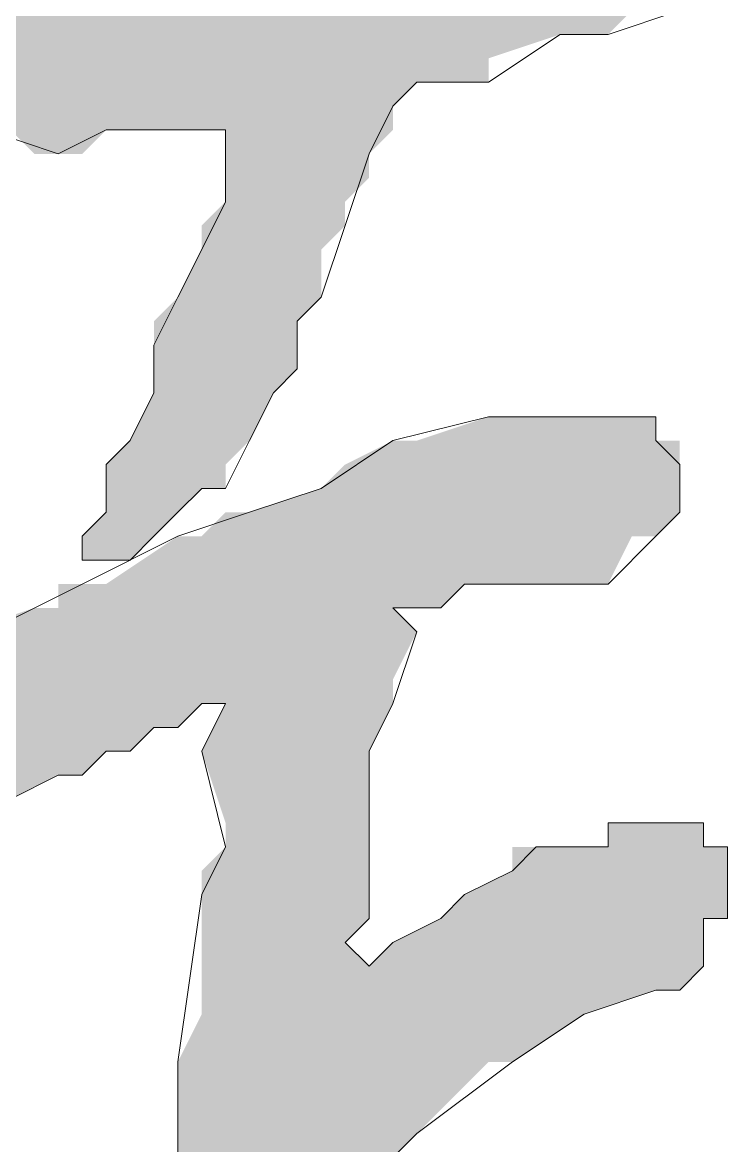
# Model space of a CAD drawing. Header units: millimetres. Extents: x 24 to 410, y 10 to 282.
# Drawn here: x 303.721 to 304.969, y 15.303 to 17.293 of the extents above; entities that cross this region are included whole.
import ezdxf

# ---------------------------------------------------------------- set-up
doc = ezdxf.new("R2010")
doc.units = ezdxf.units.MM
doc.layers.add('Watermark', color=7, linetype='Continuous')

msp = doc.modelspace()

# ---------------------------------------------------------------- hatches: boundary and pattern name
at = {"layer": 'Watermark'}
h = msp.add_hatch(color=7, dxfattribs=at)
h.dxf.hatch_style = 2
h.paths.add_polyline_path([(303.403, 17.314333), (303.318333, 17.272), (304.757667, 17.272)])
h = msp.add_hatch(color=7, dxfattribs=at)
h.dxf.hatch_style = 2
h.paths.add_polyline_path([(303.403, 17.314333), (304.8, 17.314333), (304.757667, 17.272)])
h = msp.add_hatch(color=7, dxfattribs=at)
h.dxf.hatch_style = 2
h.paths.add_polyline_path([(303.149, 17.272), (303.064333, 17.229667), (304.546, 17.229667)])
h = msp.add_hatch(color=7, dxfattribs=at)
h.dxf.hatch_style = 2
h.paths.add_polyline_path([(303.191333, 17.272), (303.149, 17.272), (304.673, 17.272)])
h = msp.add_hatch(color=7, dxfattribs=at)
h.dxf.hatch_style = 2
h.paths.add_polyline_path([(303.149, 17.272), (304.673, 17.272), (304.546, 17.229667)])
h = msp.add_hatch(color=7, dxfattribs=at)
h.dxf.hatch_style = 2
h.paths.add_polyline_path([(303.276, 17.272), (303.191333, 17.272), (304.715333, 17.272)])
h = msp.add_hatch(color=7, dxfattribs=at)
h.dxf.hatch_style = 2
h.paths.add_polyline_path([(303.191333, 17.272), (304.715333, 17.272), (304.673, 17.272)])
h = msp.add_hatch(color=7, dxfattribs=at)
h.dxf.hatch_style = 2
h.paths.add_polyline_path([(303.318333, 17.272), (303.276, 17.272), (304.757667, 17.272)])
h = msp.add_hatch(color=7, dxfattribs=at)
h.dxf.hatch_style = 2
h.paths.add_polyline_path([(303.276, 17.272), (304.757667, 17.272), (304.715333, 17.272)])
h = msp.add_hatch(color=7, dxfattribs=at)
h.dxf.hatch_style = 2
h.paths.add_polyline_path([(303.318333, 17.272), (304.757667, 17.272)])
h = msp.add_hatch(color=7, dxfattribs=at)
h.dxf.hatch_style = 2
h.paths.add_polyline_path([(303.064333, 17.229667), (303.064333, 17.187333), (304.546, 17.187333)])
h = msp.add_hatch(color=7, dxfattribs=at)
h.dxf.hatch_style = 2
h.paths.add_polyline_path([(303.064333, 17.229667), (304.546, 17.229667), (304.546, 17.187333)])
h = msp.add_hatch(color=7, dxfattribs=at)
h.dxf.hatch_style = 2
h.paths.add_polyline_path([(303.064333, 17.187333), (303.022, 17.145), (304.376667, 17.145)])
h = msp.add_hatch(color=7, dxfattribs=at)
h.dxf.hatch_style = 2
h.paths.add_polyline_path([(303.064333, 17.187333), (304.503667, 17.187333)])
h = msp.add_hatch(color=7, dxfattribs=at)
h.dxf.hatch_style = 2
h.paths.add_polyline_path([(303.064333, 17.187333), (304.546, 17.187333), (304.503667, 17.187333)])
h = msp.add_hatch(color=7, dxfattribs=at)
h.dxf.hatch_style = 2
h.paths.add_polyline_path([(303.064333, 17.187333), (304.419, 17.187333)])
h = msp.add_hatch(color=7, dxfattribs=at)
h.dxf.hatch_style = 2
h.paths.add_polyline_path([(303.064333, 17.187333), (304.419, 17.187333)])
h = msp.add_hatch(color=7, dxfattribs=at)
h.dxf.hatch_style = 2
h.paths.add_polyline_path([(303.064333, 17.187333), (304.419, 17.187333)])
h = msp.add_hatch(color=7, dxfattribs=at)
h.dxf.hatch_style = 2
h.paths.add_polyline_path([(303.064333, 17.187333), (304.419, 17.187333)])
h = msp.add_hatch(color=7, dxfattribs=at)
h.dxf.hatch_style = 2
h.paths.add_polyline_path([(303.064333, 17.187333), (304.419, 17.187333), (304.376667, 17.145)])
h = msp.add_hatch(color=7, dxfattribs=at)
h.dxf.hatch_style = 2
h.paths.add_polyline_path([(304.419, 17.187333), (304.503667, 17.187333)])
h = msp.add_hatch(color=7, dxfattribs=at)
h.dxf.hatch_style = 2
h.paths.add_polyline_path([(303.022, 17.145), (304.376667, 17.145)])
h = msp.add_hatch(color=7, dxfattribs=at)
h.dxf.hatch_style = 2
h.paths.add_polyline_path([(303.022, 17.145), (304.376667, 17.145)])
h = msp.add_hatch(color=7, dxfattribs=at)
h.dxf.hatch_style = 2
h.paths.add_polyline_path([(303.022, 17.145), (303.022, 17.102667), (304.376667, 17.102667)])
h = msp.add_hatch(color=7, dxfattribs=at)
h.dxf.hatch_style = 2
h.paths.add_polyline_path([(303.022, 17.145), (304.376667, 17.145), (304.376667, 17.102667)])
h = msp.add_hatch(color=7, dxfattribs=at)
h.dxf.hatch_style = 2
h.paths.add_polyline_path([(303.022, 17.102667), (304.038, 17.102667)])
h = msp.add_hatch(color=7, dxfattribs=at)
h.dxf.hatch_style = 2
h.paths.add_polyline_path([(303.022, 17.102667), (304.080333, 17.102667), (304.038, 17.102667)])
h = msp.add_hatch(color=7, dxfattribs=at)
h.dxf.hatch_style = 2
h.paths.add_polyline_path([(303.022, 17.102667), (304.038, 17.102667)])
h = msp.add_hatch(color=7, dxfattribs=at)
h.dxf.hatch_style = 2
h.paths.add_polyline_path([(303.022, 17.102667), (304.038, 17.102667)])
h = msp.add_hatch(color=7, dxfattribs=at)
h.dxf.hatch_style = 2
h.paths.add_polyline_path([(303.022, 17.102667), (303.953333, 17.102667)])
h = msp.add_hatch(color=7, dxfattribs=at)
h.dxf.hatch_style = 2
h.paths.add_polyline_path([(303.022, 17.102667), (304.038, 17.102667), (303.953333, 17.102667)])
h = msp.add_hatch(color=7, dxfattribs=at)
h.dxf.hatch_style = 2
h.paths.add_polyline_path([(303.022, 17.102667), (303.911, 17.102667)])
h = msp.add_hatch(color=7, dxfattribs=at)
h.dxf.hatch_style = 2
h.paths.add_polyline_path([(303.022, 17.102667), (303.953333, 17.102667), (303.911, 17.102667)])
h = msp.add_hatch(color=7, dxfattribs=at)
h.dxf.hatch_style = 2
h.paths.add_polyline_path([(303.022, 17.102667), (303.868667, 17.102667)])
h = msp.add_hatch(color=7, dxfattribs=at)
h.dxf.hatch_style = 2
h.paths.add_polyline_path([(303.022, 17.102667), (303.911, 17.102667), (303.868667, 17.102667)])
h = msp.add_hatch(color=7, dxfattribs=at)
h.dxf.hatch_style = 2
h.paths.add_polyline_path([(303.657, 17.102667), (303.868667, 17.102667)])
h = msp.add_hatch(color=7, dxfattribs=at)
h.dxf.hatch_style = 2
h.paths.add_polyline_path([(303.657, 17.102667), (303.868667, 17.102667)])
h = msp.add_hatch(color=7, dxfattribs=at)
h.dxf.hatch_style = 2
h.paths.add_polyline_path([(303.699333, 17.102667), (303.741667, 17.060333), (303.826333, 17.060333)])
h = msp.add_hatch(color=7, dxfattribs=at)
h.dxf.hatch_style = 2
h.paths.add_polyline_path([(303.699333, 17.102667), (303.868667, 17.102667), (303.826333, 17.060333)])
h = msp.add_hatch(color=7, dxfattribs=at)
h.dxf.hatch_style = 2
h.paths.add_polyline_path([(304.080333, 17.102667), (304.376667, 17.102667)])
h = msp.add_hatch(color=7, dxfattribs=at)
h.dxf.hatch_style = 2
h.paths.add_polyline_path([(304.080333, 17.102667), (304.376667, 17.102667)])
h = msp.add_hatch(color=7, dxfattribs=at)
h.dxf.hatch_style = 2
h.paths.add_polyline_path([(304.080333, 17.102667), (304.376667, 17.102667)])
h = msp.add_hatch(color=7, dxfattribs=at)
h.dxf.hatch_style = 2
h.paths.add_polyline_path([(304.080333, 17.102667), (304.376667, 17.102667)])
h = msp.add_hatch(color=7, dxfattribs=at)
h.dxf.hatch_style = 2
h.paths.add_polyline_path([(304.080333, 17.102667), (304.080333, 17.060333), (304.334333, 17.060333)])
h = msp.add_hatch(color=7, dxfattribs=at)
h.dxf.hatch_style = 2
h.paths.add_polyline_path([(304.080333, 17.102667), (304.376667, 17.102667), (304.334333, 17.060333)])
h = msp.add_hatch(color=7, dxfattribs=at)
h.dxf.hatch_style = 2
h.paths.add_polyline_path([(303.741667, 17.060333), (303.826333, 17.060333), (303.784, 17.060333)])
h = msp.add_hatch(color=7, dxfattribs=at)
h.dxf.hatch_style = 2
h.paths.add_polyline_path([(304.080333, 17.060333), (304.080333, 17.018), (304.334333, 17.018)])
h = msp.add_hatch(color=7, dxfattribs=at)
h.dxf.hatch_style = 2
h.paths.add_polyline_path([(304.080333, 17.060333), (304.334333, 17.060333), (304.334333, 17.018)])
h = msp.add_hatch(color=7, dxfattribs=at)
h.dxf.hatch_style = 2
h.paths.add_polyline_path([(304.080333, 17.018), (304.080333, 16.975667), (304.292, 16.975667)])
h = msp.add_hatch(color=7, dxfattribs=at)
h.dxf.hatch_style = 2
h.paths.add_polyline_path([(304.080333, 17.018), (304.334333, 17.018), (304.292, 16.975667)])
h = msp.add_hatch(color=7, dxfattribs=at)
h.dxf.hatch_style = 2
h.paths.add_polyline_path([(304.080333, 16.975667), (304.038, 16.933333), (304.292, 16.933333)])
h = msp.add_hatch(color=7, dxfattribs=at)
h.dxf.hatch_style = 2
h.paths.add_polyline_path([(304.080333, 16.975667), (304.292, 16.975667), (304.292, 16.933333)])
h = msp.add_hatch(color=7, dxfattribs=at)
h.dxf.hatch_style = 2
h.paths.add_polyline_path([(304.038, 16.933333), (304.038, 16.891), (304.249667, 16.891)])
h = msp.add_hatch(color=7, dxfattribs=at)
h.dxf.hatch_style = 2
h.paths.add_polyline_path([(304.038, 16.933333), (304.292, 16.933333), (304.249667, 16.891)])
h = msp.add_hatch(color=7, dxfattribs=at)
h.dxf.hatch_style = 2
h.paths.add_polyline_path([(304.038, 16.891), (303.995667, 16.806333), (304.249667, 16.806333)])
h = msp.add_hatch(color=7, dxfattribs=at)
h.dxf.hatch_style = 2
h.paths.add_polyline_path([(304.038, 16.891), (304.249667, 16.891), (304.249667, 16.806333)])
h = msp.add_hatch(color=7, dxfattribs=at)
h.dxf.hatch_style = 2
h.paths.add_polyline_path([(303.995667, 16.806333), (303.953333, 16.764), (304.207333, 16.764)])
h = msp.add_hatch(color=7, dxfattribs=at)
h.dxf.hatch_style = 2
h.paths.add_polyline_path([(303.995667, 16.806333), (304.249667, 16.806333)])
h = msp.add_hatch(color=7, dxfattribs=at)
h.dxf.hatch_style = 2
h.paths.add_polyline_path([(303.995667, 16.806333), (304.249667, 16.806333)])
h = msp.add_hatch(color=7, dxfattribs=at)
h.dxf.hatch_style = 2
h.paths.add_polyline_path([(303.995667, 16.806333), (304.249667, 16.806333), (304.207333, 16.764)])
h = msp.add_hatch(color=7, dxfattribs=at)
h.dxf.hatch_style = 2
h.paths.add_polyline_path([(303.953333, 16.764), (303.953333, 16.721667), (304.207333, 16.721667)])
h = msp.add_hatch(color=7, dxfattribs=at)
h.dxf.hatch_style = 2
h.paths.add_polyline_path([(303.953333, 16.764), (304.207333, 16.764), (304.207333, 16.721667)])
h = msp.add_hatch(color=7, dxfattribs=at)
h.dxf.hatch_style = 2
h.paths.add_polyline_path([(303.953333, 16.721667), (303.953333, 16.679333), (304.207333, 16.679333)])
h = msp.add_hatch(color=7, dxfattribs=at)
h.dxf.hatch_style = 2
h.paths.add_polyline_path([(303.953333, 16.721667), (304.207333, 16.721667), (304.207333, 16.679333)])
h = msp.add_hatch(color=7, dxfattribs=at)
h.dxf.hatch_style = 2
h.paths.add_polyline_path([(303.953333, 16.679333), (304.207333, 16.679333)])
h = msp.add_hatch(color=7, dxfattribs=at)
h.dxf.hatch_style = 2
h.paths.add_polyline_path([(303.953333, 16.679333), (304.207333, 16.679333)])
h = msp.add_hatch(color=7, dxfattribs=at)
h.dxf.hatch_style = 2
h.paths.add_polyline_path([(303.953333, 16.679333), (303.953333, 16.637), (304.165, 16.637)])
h = msp.add_hatch(color=7, dxfattribs=at)
h.dxf.hatch_style = 2
h.paths.add_polyline_path([(303.953333, 16.679333), (304.207333, 16.679333), (304.165, 16.637)])
h = msp.add_hatch(color=7, dxfattribs=at)
h.dxf.hatch_style = 2
h.paths.add_polyline_path([(303.953333, 16.637), (303.911, 16.552333), (304.122667, 16.552333)])
h = msp.add_hatch(color=7, dxfattribs=at)
h.dxf.hatch_style = 2
h.paths.add_polyline_path([(303.953333, 16.637), (304.165, 16.637)])
h = msp.add_hatch(color=7, dxfattribs=at)
h.dxf.hatch_style = 2
h.paths.add_polyline_path([(303.953333, 16.637), (304.165, 16.637)])
h = msp.add_hatch(color=7, dxfattribs=at)
h.dxf.hatch_style = 2
h.paths.add_polyline_path([(303.953333, 16.637), (304.165, 16.637), (304.122667, 16.552333)])
h = msp.add_hatch(color=7, dxfattribs=at)
h.dxf.hatch_style = 2
h.paths.add_polyline_path([(304.546, 16.594667), (304.419, 16.552333), (304.842333, 16.552333)])
h = msp.add_hatch(color=7, dxfattribs=at)
h.dxf.hatch_style = 2
h.paths.add_polyline_path([(304.673, 16.594667), (304.546, 16.594667), (304.8, 16.594667)])
h = msp.add_hatch(color=7, dxfattribs=at)
h.dxf.hatch_style = 2
h.paths.add_polyline_path([(304.546, 16.594667), (304.842333, 16.594667)])
h = msp.add_hatch(color=7, dxfattribs=at)
h.dxf.hatch_style = 2
h.paths.add_polyline_path([(304.546, 16.594667), (304.842333, 16.594667)])
h = msp.add_hatch(color=7, dxfattribs=at)
h.dxf.hatch_style = 2
h.paths.add_polyline_path([(304.546, 16.594667), (304.842333, 16.594667), (304.842333, 16.552333)])
h = msp.add_hatch(color=7, dxfattribs=at)
h.dxf.hatch_style = 2
h.paths.add_polyline_path([(304.673, 16.594667), (304.757667, 16.594667)])
h = msp.add_hatch(color=7, dxfattribs=at)
h.dxf.hatch_style = 2
h.paths.add_polyline_path([(304.673, 16.594667), (304.8, 16.594667)])
h = msp.add_hatch(color=7, dxfattribs=at)
h.dxf.hatch_style = 2
h.paths.add_polyline_path([(303.911, 16.552333), (303.868667, 16.51), (304.080333, 16.51)])
h = msp.add_hatch(color=7, dxfattribs=at)
h.dxf.hatch_style = 2
h.paths.add_polyline_path([(303.911, 16.552333), (304.122667, 16.552333)])
h = msp.add_hatch(color=7, dxfattribs=at)
h.dxf.hatch_style = 2
h.paths.add_polyline_path([(303.911, 16.552333), (304.122667, 16.552333)])
h = msp.add_hatch(color=7, dxfattribs=at)
h.dxf.hatch_style = 2
h.paths.add_polyline_path([(303.911, 16.552333), (304.122667, 16.552333), (304.080333, 16.51)])
h = msp.add_hatch(color=7, dxfattribs=at)
h.dxf.hatch_style = 2
h.paths.add_polyline_path([(304.376667, 16.552333), (304.292, 16.51), (304.884667, 16.51)])
h = msp.add_hatch(color=7, dxfattribs=at)
h.dxf.hatch_style = 2
h.paths.add_polyline_path([(304.419, 16.552333), (304.376667, 16.552333), (304.884667, 16.552333)])
h = msp.add_hatch(color=7, dxfattribs=at)
h.dxf.hatch_style = 2
h.paths.add_polyline_path([(304.376667, 16.552333), (304.884667, 16.552333), (304.884667, 16.51)])
h = msp.add_hatch(color=7, dxfattribs=at)
h.dxf.hatch_style = 2
h.paths.add_polyline_path([(304.419, 16.552333), (304.884667, 16.552333)])
h = msp.add_hatch(color=7, dxfattribs=at)
h.dxf.hatch_style = 2
h.paths.add_polyline_path([(303.868667, 16.51), (303.868667, 16.467667), (304.080333, 16.467667)])
h = msp.add_hatch(color=7, dxfattribs=at)
h.dxf.hatch_style = 2
h.paths.add_polyline_path([(303.868667, 16.51), (304.080333, 16.51), (304.080333, 16.467667)])
h = msp.add_hatch(color=7, dxfattribs=at)
h.dxf.hatch_style = 2
h.paths.add_polyline_path([(304.292, 16.51), (304.249667, 16.467667), (304.884667, 16.467667)])
h = msp.add_hatch(color=7, dxfattribs=at)
h.dxf.hatch_style = 2
h.paths.add_polyline_path([(304.292, 16.51), (304.884667, 16.51), (304.884667, 16.467667)])
h = msp.add_hatch(color=7, dxfattribs=at)
h.dxf.hatch_style = 2
h.paths.add_polyline_path([(303.868667, 16.467667), (304.038, 16.467667)])
h = msp.add_hatch(color=7, dxfattribs=at)
h.dxf.hatch_style = 2
h.paths.add_polyline_path([(303.868667, 16.467667), (304.080333, 16.467667), (304.038, 16.467667)])
h = msp.add_hatch(color=7, dxfattribs=at)
h.dxf.hatch_style = 2
h.paths.add_polyline_path([(303.868667, 16.467667), (304.038, 16.467667)])
h = msp.add_hatch(color=7, dxfattribs=at)
h.dxf.hatch_style = 2
h.paths.add_polyline_path([(303.868667, 16.467667), (304.038, 16.467667)])
h = msp.add_hatch(color=7, dxfattribs=at)
h.dxf.hatch_style = 2
h.paths.add_polyline_path([(303.868667, 16.467667), (303.868667, 16.425333), (303.995667, 16.425333)])
h = msp.add_hatch(color=7, dxfattribs=at)
h.dxf.hatch_style = 2
h.paths.add_polyline_path([(303.868667, 16.467667), (304.038, 16.467667), (303.995667, 16.425333)])
h = msp.add_hatch(color=7, dxfattribs=at)
h.dxf.hatch_style = 2
h.paths.add_polyline_path([(304.249667, 16.467667), (304.122667, 16.425333), (304.884667, 16.425333)])
h = msp.add_hatch(color=7, dxfattribs=at)
h.dxf.hatch_style = 2
h.paths.add_polyline_path([(304.249667, 16.467667), (304.884667, 16.467667), (304.884667, 16.425333)])
h = msp.add_hatch(color=7, dxfattribs=at)
h.dxf.hatch_style = 2
h.paths.add_polyline_path([(303.868667, 16.425333), (303.826333, 16.383), (303.953333, 16.383)])
h = msp.add_hatch(color=7, dxfattribs=at)
h.dxf.hatch_style = 2
h.paths.add_polyline_path([(303.868667, 16.425333), (303.995667, 16.425333)])
h = msp.add_hatch(color=7, dxfattribs=at)
h.dxf.hatch_style = 2
h.paths.add_polyline_path([(303.868667, 16.425333), (303.995667, 16.425333)])
h = msp.add_hatch(color=7, dxfattribs=at)
h.dxf.hatch_style = 2
h.paths.add_polyline_path([(303.868667, 16.425333), (303.995667, 16.425333), (303.953333, 16.383)])
h = msp.add_hatch(color=7, dxfattribs=at)
h.dxf.hatch_style = 2
h.paths.add_polyline_path([(304.080333, 16.425333), (304.038, 16.383), (304.842333, 16.383)])
h = msp.add_hatch(color=7, dxfattribs=at)
h.dxf.hatch_style = 2
h.paths.add_polyline_path([(304.122667, 16.425333), (304.080333, 16.425333), (304.884667, 16.425333)])
h = msp.add_hatch(color=7, dxfattribs=at)
h.dxf.hatch_style = 2
h.paths.add_polyline_path([(304.080333, 16.425333), (304.884667, 16.425333), (304.842333, 16.383)])
h = msp.add_hatch(color=7, dxfattribs=at)
h.dxf.hatch_style = 2
h.paths.add_polyline_path([(304.122667, 16.425333), (304.884667, 16.425333)])
h = msp.add_hatch(color=7, dxfattribs=at)
h.dxf.hatch_style = 2
h.paths.add_polyline_path([(303.826333, 16.383), (303.953333, 16.383)])
h = msp.add_hatch(color=7, dxfattribs=at)
h.dxf.hatch_style = 2
h.paths.add_polyline_path([(303.826333, 16.383), (303.953333, 16.383)])
h = msp.add_hatch(color=7, dxfattribs=at)
h.dxf.hatch_style = 2
h.paths.add_polyline_path([(303.826333, 16.383), (303.953333, 16.383)])
h = msp.add_hatch(color=7, dxfattribs=at)
h.dxf.hatch_style = 2
h.paths.add_polyline_path([(303.826333, 16.383), (303.953333, 16.383)])
h = msp.add_hatch(color=7, dxfattribs=at)
h.dxf.hatch_style = 2
h.paths.add_polyline_path([(303.826333, 16.383), (303.826333, 16.340667), (303.911, 16.340667)])
h = msp.add_hatch(color=7, dxfattribs=at)
h.dxf.hatch_style = 2
h.paths.add_polyline_path([(303.826333, 16.383), (303.953333, 16.383), (303.911, 16.340667)])
h = msp.add_hatch(color=7, dxfattribs=at)
h.dxf.hatch_style = 2
h.paths.add_polyline_path([(303.995667, 16.383), (303.868667, 16.298333), (304.757667, 16.298333)])
h = msp.add_hatch(color=7, dxfattribs=at)
h.dxf.hatch_style = 2
h.paths.add_polyline_path([(304.038, 16.383), (303.995667, 16.383), (304.8, 16.383)])
h = msp.add_hatch(color=7, dxfattribs=at)
h.dxf.hatch_style = 2
h.paths.add_polyline_path([(303.995667, 16.383), (304.8, 16.383), (304.757667, 16.298333)])
h = msp.add_hatch(color=7, dxfattribs=at)
h.dxf.hatch_style = 2
h.paths.add_polyline_path([(304.038, 16.383), (304.842333, 16.383), (304.8, 16.383)])
h = msp.add_hatch(color=7, dxfattribs=at)
h.dxf.hatch_style = 2
h.paths.add_polyline_path([(303.826333, 16.340667), (303.911, 16.340667)])
h = msp.add_hatch(color=7, dxfattribs=at)
h.dxf.hatch_style = 2
h.paths.add_polyline_path([(303.826333, 16.340667), (303.911, 16.340667)])
h = msp.add_hatch(color=7, dxfattribs=at)
h.dxf.hatch_style = 2
h.paths.add_polyline_path([(303.826333, 16.340667), (303.868667, 16.340667)])
h = msp.add_hatch(color=7, dxfattribs=at)
h.dxf.hatch_style = 2
h.paths.add_polyline_path([(303.826333, 16.340667), (303.911, 16.340667), (303.868667, 16.340667)])
h = msp.add_hatch(color=7, dxfattribs=at)
h.dxf.hatch_style = 2
h.paths.add_polyline_path([(303.826333, 16.340667), (303.868667, 16.340667)])
h = msp.add_hatch(color=7, dxfattribs=at)
h.dxf.hatch_style = 2
h.paths.add_polyline_path([(303.826333, 16.340667), (303.868667, 16.340667)])
h = msp.add_hatch(color=7, dxfattribs=at)
h.dxf.hatch_style = 2
h.paths.add_polyline_path([(303.826333, 16.340667), (303.868667, 16.340667)])
h = msp.add_hatch(color=7, dxfattribs=at)
h.dxf.hatch_style = 2
h.paths.add_polyline_path([(303.826333, 16.340667), (303.868667, 16.340667)])
h = msp.add_hatch(color=7, dxfattribs=at)
h.dxf.hatch_style = 2
h.paths.add_polyline_path([(303.826333, 16.340667), (303.868667, 16.340667)])
h = msp.add_hatch(color=7, dxfattribs=at)
h.dxf.hatch_style = 2
h.paths.add_polyline_path([(303.826333, 16.298333), (303.784, 16.298333), (304.503667, 16.298333)])
h = msp.add_hatch(color=7, dxfattribs=at)
h.dxf.hatch_style = 2
h.paths.add_polyline_path([(303.784, 16.298333), (303.784, 16.256), (304.461333, 16.256)])
h = msp.add_hatch(color=7, dxfattribs=at)
h.dxf.hatch_style = 2
h.paths.add_polyline_path([(303.784, 16.298333), (304.503667, 16.298333), (304.461333, 16.256)])
h = msp.add_hatch(color=7, dxfattribs=at)
h.dxf.hatch_style = 2
h.paths.add_polyline_path([(303.868667, 16.298333), (303.826333, 16.298333), (304.630667, 16.298333)])
h = msp.add_hatch(color=7, dxfattribs=at)
h.dxf.hatch_style = 2
h.paths.add_polyline_path([(303.826333, 16.298333), (304.630667, 16.298333)])
h = msp.add_hatch(color=7, dxfattribs=at)
h.dxf.hatch_style = 2
h.paths.add_polyline_path([(303.826333, 16.298333), (304.630667, 16.298333)])
h = msp.add_hatch(color=7, dxfattribs=at)
h.dxf.hatch_style = 2
h.paths.add_polyline_path([(303.826333, 16.298333), (304.588333, 16.298333)])
h = msp.add_hatch(color=7, dxfattribs=at)
h.dxf.hatch_style = 2
h.paths.add_polyline_path([(303.826333, 16.298333), (304.630667, 16.298333), (304.588333, 16.298333)])
h = msp.add_hatch(color=7, dxfattribs=at)
h.dxf.hatch_style = 2
h.paths.add_polyline_path([(303.826333, 16.298333), (304.588333, 16.298333), (304.503667, 16.298333)])
h = msp.add_hatch(color=7, dxfattribs=at)
h.dxf.hatch_style = 2
h.paths.add_polyline_path([(303.868667, 16.298333), (304.630667, 16.298333)])
h = msp.add_hatch(color=7, dxfattribs=at)
h.dxf.hatch_style = 2
h.paths.add_polyline_path([(303.868667, 16.298333), (304.673, 16.298333), (304.630667, 16.298333)])
h = msp.add_hatch(color=7, dxfattribs=at)
h.dxf.hatch_style = 2
h.paths.add_polyline_path([(303.868667, 16.298333), (304.630667, 16.298333)])
h = msp.add_hatch(color=7, dxfattribs=at)
h.dxf.hatch_style = 2
h.paths.add_polyline_path([(304.673, 16.298333), (304.757667, 16.298333)])
h = msp.add_hatch(color=7, dxfattribs=at)
h.dxf.hatch_style = 2
h.paths.add_polyline_path([(304.673, 16.298333), (304.757667, 16.298333)])
h = msp.add_hatch(color=7, dxfattribs=at)
h.dxf.hatch_style = 2
h.paths.add_polyline_path([(304.673, 16.298333), (304.757667, 16.298333)])
h = msp.add_hatch(color=7, dxfattribs=at)
h.dxf.hatch_style = 2
h.paths.add_polyline_path([(304.673, 16.298333), (304.757667, 16.298333)])
h = msp.add_hatch(color=7, dxfattribs=at)
h.dxf.hatch_style = 2
h.paths.add_polyline_path([(304.673, 16.298333), (304.715333, 16.298333)])
h = msp.add_hatch(color=7, dxfattribs=at)
h.dxf.hatch_style = 2
h.paths.add_polyline_path([(304.673, 16.298333), (304.757667, 16.298333), (304.715333, 16.298333)])
h = msp.add_hatch(color=7, dxfattribs=at)
h.dxf.hatch_style = 2
h.paths.add_polyline_path([(303.741667, 16.256), (303.614667, 16.213667), (304.419, 16.213667)])
h = msp.add_hatch(color=7, dxfattribs=at)
h.dxf.hatch_style = 2
h.paths.add_polyline_path([(303.784, 16.256), (303.741667, 16.256), (304.376667, 16.256)])
h = msp.add_hatch(color=7, dxfattribs=at)
h.dxf.hatch_style = 2
h.paths.add_polyline_path([(303.741667, 16.256), (304.376667, 16.256), (304.419, 16.213667)])
h = msp.add_hatch(color=7, dxfattribs=at)
h.dxf.hatch_style = 2
h.paths.add_polyline_path([(303.784, 16.256), (304.461333, 16.256), (304.376667, 16.256)])
h = msp.add_hatch(color=7, dxfattribs=at)
h.dxf.hatch_style = 2
h.paths.add_polyline_path([(303.614667, 16.213667), (303.487667, 16.129), (304.376667, 16.129)])
h = msp.add_hatch(color=7, dxfattribs=at)
h.dxf.hatch_style = 2
h.paths.add_polyline_path([(303.614667, 16.213667), (304.419, 16.213667), (304.376667, 16.129)])
h = msp.add_hatch(color=7, dxfattribs=at)
h.dxf.hatch_style = 2
h.paths.add_polyline_path([(303.487667, 16.129), (303.445333, 16.086667), (304.376667, 16.086667)])
h = msp.add_hatch(color=7, dxfattribs=at)
h.dxf.hatch_style = 2
h.paths.add_polyline_path([(303.487667, 16.129), (304.376667, 16.129), (304.376667, 16.086667)])
h = msp.add_hatch(color=7, dxfattribs=at)
h.dxf.hatch_style = 2
h.paths.add_polyline_path([(303.403, 16.086667), (303.360667, 16.044333), (303.995667, 16.044333)])
h = msp.add_hatch(color=7, dxfattribs=at)
h.dxf.hatch_style = 2
h.paths.add_polyline_path([(303.445333, 16.086667), (303.403, 16.086667), (304.376667, 16.086667)])
h = msp.add_hatch(color=7, dxfattribs=at)
h.dxf.hatch_style = 2
h.paths.add_polyline_path([(303.403, 16.086667), (304.038, 16.086667)])
h = msp.add_hatch(color=7, dxfattribs=at)
h.dxf.hatch_style = 2
h.paths.add_polyline_path([(303.403, 16.086667), (304.038, 16.086667)])
h = msp.add_hatch(color=7, dxfattribs=at)
h.dxf.hatch_style = 2
h.paths.add_polyline_path([(303.403, 16.086667), (304.038, 16.086667)])
h = msp.add_hatch(color=7, dxfattribs=at)
h.dxf.hatch_style = 2
h.paths.add_polyline_path([(303.403, 16.086667), (304.038, 16.086667)])
h = msp.add_hatch(color=7, dxfattribs=at)
h.dxf.hatch_style = 2
h.paths.add_polyline_path([(303.403, 16.086667), (304.038, 16.086667), (303.995667, 16.044333)])
h = msp.add_hatch(color=7, dxfattribs=at)
h.dxf.hatch_style = 2
h.paths.add_polyline_path([(303.445333, 16.086667), (304.376667, 16.086667)])
h = msp.add_hatch(color=7, dxfattribs=at)
h.dxf.hatch_style = 2
h.paths.add_polyline_path([(304.038, 16.086667), (304.376667, 16.086667)])
h = msp.add_hatch(color=7, dxfattribs=at)
h.dxf.hatch_style = 2
h.paths.add_polyline_path([(304.038, 16.086667), (304.376667, 16.086667)])
h = msp.add_hatch(color=7, dxfattribs=at)
h.dxf.hatch_style = 2
h.paths.add_polyline_path([(304.038, 16.086667), (304.376667, 16.086667)])
h = msp.add_hatch(color=7, dxfattribs=at)
h.dxf.hatch_style = 2
h.paths.add_polyline_path([(304.038, 16.086667), (304.376667, 16.086667)])
h = msp.add_hatch(color=7, dxfattribs=at)
h.dxf.hatch_style = 2
h.paths.add_polyline_path([(304.080333, 16.086667), (304.038, 16.002), (304.334333, 16.002)])
h = msp.add_hatch(color=7, dxfattribs=at)
h.dxf.hatch_style = 2
h.paths.add_polyline_path([(304.080333, 16.086667), (304.376667, 16.086667), (304.334333, 16.002)])
h = msp.add_hatch(color=7, dxfattribs=at)
h.dxf.hatch_style = 2
h.paths.add_polyline_path([(303.360667, 16.044333), (303.318333, 16.044333), (303.953333, 16.044333)])
h = msp.add_hatch(color=7, dxfattribs=at)
h.dxf.hatch_style = 2
h.paths.add_polyline_path([(303.318333, 16.044333), (303.318333, 16.002), (303.911, 16.002)])
h = msp.add_hatch(color=7, dxfattribs=at)
h.dxf.hatch_style = 2
h.paths.add_polyline_path([(303.318333, 16.044333), (303.953333, 16.044333), (303.911, 16.002)])
h = msp.add_hatch(color=7, dxfattribs=at)
h.dxf.hatch_style = 2
h.paths.add_polyline_path([(303.360667, 16.044333), (303.995667, 16.044333)])
h = msp.add_hatch(color=7, dxfattribs=at)
h.dxf.hatch_style = 2
h.paths.add_polyline_path([(303.360667, 16.044333), (303.995667, 16.044333)])
h = msp.add_hatch(color=7, dxfattribs=at)
h.dxf.hatch_style = 2
h.paths.add_polyline_path([(303.360667, 16.044333), (303.995667, 16.044333), (303.953333, 16.044333)])
h = msp.add_hatch(color=7, dxfattribs=at)
h.dxf.hatch_style = 2
h.paths.add_polyline_path([(303.233667, 16.002), (303.191333, 15.959667), (303.826333, 15.959667)])
h = msp.add_hatch(color=7, dxfattribs=at)
h.dxf.hatch_style = 2
h.paths.add_polyline_path([(303.276, 16.002), (303.233667, 16.002), (303.911, 16.002)])
h = msp.add_hatch(color=7, dxfattribs=at)
h.dxf.hatch_style = 2
h.paths.add_polyline_path([(303.233667, 16.002), (303.868667, 16.002)])
h = msp.add_hatch(color=7, dxfattribs=at)
h.dxf.hatch_style = 2
h.paths.add_polyline_path([(303.233667, 16.002), (303.911, 16.002), (303.868667, 16.002)])
h = msp.add_hatch(color=7, dxfattribs=at)
h.dxf.hatch_style = 2
h.paths.add_polyline_path([(303.233667, 16.002), (303.868667, 16.002), (303.826333, 15.959667)])
h = msp.add_hatch(color=7, dxfattribs=at)
h.dxf.hatch_style = 2
h.paths.add_polyline_path([(303.318333, 16.002), (303.276, 16.002), (303.911, 16.002)])
h = msp.add_hatch(color=7, dxfattribs=at)
h.dxf.hatch_style = 2
h.paths.add_polyline_path([(303.276, 16.002), (303.911, 16.002)])
h = msp.add_hatch(color=7, dxfattribs=at)
h.dxf.hatch_style = 2
h.paths.add_polyline_path([(303.318333, 16.002), (303.911, 16.002)])
h = msp.add_hatch(color=7, dxfattribs=at)
h.dxf.hatch_style = 2
h.paths.add_polyline_path([(304.038, 16.002), (304.334333, 16.002)])
h = msp.add_hatch(color=7, dxfattribs=at)
h.dxf.hatch_style = 2
h.paths.add_polyline_path([(304.038, 16.002), (304.334333, 16.002)])
h = msp.add_hatch(color=7, dxfattribs=at)
h.dxf.hatch_style = 2
h.paths.add_polyline_path([(304.038, 16.002), (304.080333, 15.875), (304.334333, 15.875)])
h = msp.add_hatch(color=7, dxfattribs=at)
h.dxf.hatch_style = 2
h.paths.add_polyline_path([(304.038, 16.002), (304.334333, 16.002), (304.334333, 15.875)])
h = msp.add_hatch(color=7, dxfattribs=at)
h.dxf.hatch_style = 2
h.paths.add_polyline_path([(303.191333, 15.959667), (303.106667, 15.959667), (303.784, 15.959667)])
h = msp.add_hatch(color=7, dxfattribs=at)
h.dxf.hatch_style = 2
h.paths.add_polyline_path([(303.106667, 15.959667), (303.784, 15.959667)])
h = msp.add_hatch(color=7, dxfattribs=at)
h.dxf.hatch_style = 2
h.paths.add_polyline_path([(303.106667, 15.959667), (303.784, 15.959667)])
h = msp.add_hatch(color=7, dxfattribs=at)
h.dxf.hatch_style = 2
h.paths.add_polyline_path([(303.106667, 15.959667), (303.784, 15.959667), (303.699333, 15.917333)])
h = msp.add_hatch(color=7, dxfattribs=at)
h.dxf.hatch_style = 2
h.paths.add_polyline_path([(303.191333, 15.959667), (303.826333, 15.959667)])
h = msp.add_hatch(color=7, dxfattribs=at)
h.dxf.hatch_style = 2
h.paths.add_polyline_path([(303.191333, 15.959667), (303.826333, 15.959667)])
h = msp.add_hatch(color=7, dxfattribs=at)
h.dxf.hatch_style = 2
h.paths.add_polyline_path([(303.191333, 15.959667), (303.826333, 15.959667), (303.784, 15.959667)])
h = msp.add_hatch(color=7, dxfattribs=at)
h.dxf.hatch_style = 2
h.paths.add_polyline_path([(304.080333, 15.875), (304.334333, 15.875)])
h = msp.add_hatch(color=7, dxfattribs=at)
h.dxf.hatch_style = 2
h.paths.add_polyline_path([(304.080333, 15.875), (304.334333, 15.875)])
h = msp.add_hatch(color=7, dxfattribs=at)
h.dxf.hatch_style = 2
h.paths.add_polyline_path([(304.080333, 15.875), (304.080333, 15.832667), (304.334333, 15.832667)])
h = msp.add_hatch(color=7, dxfattribs=at)
h.dxf.hatch_style = 2
h.paths.add_polyline_path([(304.080333, 15.875), (304.334333, 15.875), (304.334333, 15.832667)])
h = msp.add_hatch(color=7, dxfattribs=at)
h.dxf.hatch_style = 2
h.paths.add_polyline_path([(304.8, 15.875), (304.757667, 15.875), (304.927, 15.875)])
h = msp.add_hatch(color=7, dxfattribs=at)
h.dxf.hatch_style = 2
h.paths.add_polyline_path([(304.757667, 15.875), (304.927, 15.875)])
h = msp.add_hatch(color=7, dxfattribs=at)
h.dxf.hatch_style = 2
h.paths.add_polyline_path([(304.757667, 15.875), (304.927, 15.875)])
h = msp.add_hatch(color=7, dxfattribs=at)
h.dxf.hatch_style = 2
h.paths.add_polyline_path([(304.757667, 15.875), (304.757667, 15.832667), (304.927, 15.832667)])
h = msp.add_hatch(color=7, dxfattribs=at)
h.dxf.hatch_style = 2
h.paths.add_polyline_path([(304.757667, 15.875), (304.927, 15.875), (304.927, 15.832667)])
h = msp.add_hatch(color=7, dxfattribs=at)
h.dxf.hatch_style = 2
h.paths.add_polyline_path([(304.842333, 15.875), (304.8, 15.875), (304.927, 15.875)])
h = msp.add_hatch(color=7, dxfattribs=at)
h.dxf.hatch_style = 2
h.paths.add_polyline_path([(304.8, 15.875), (304.927, 15.875)])
h = msp.add_hatch(color=7, dxfattribs=at)
h.dxf.hatch_style = 2
h.paths.add_polyline_path([(304.842333, 15.875), (304.884667, 15.875)])
h = msp.add_hatch(color=7, dxfattribs=at)
h.dxf.hatch_style = 2
h.paths.add_polyline_path([(304.842333, 15.875), (304.927, 15.875)])
h = msp.add_hatch(color=7, dxfattribs=at)
h.dxf.hatch_style = 2
h.paths.add_polyline_path([(304.080333, 15.832667), (304.038, 15.790333), (304.334333, 15.790333)])
h = msp.add_hatch(color=7, dxfattribs=at)
h.dxf.hatch_style = 2
h.paths.add_polyline_path([(304.080333, 15.832667), (304.334333, 15.832667), (304.334333, 15.790333)])
h = msp.add_hatch(color=7, dxfattribs=at)
h.dxf.hatch_style = 2
h.paths.add_polyline_path([(304.630667, 15.832667), (304.588333, 15.832667), (304.969333, 15.832667)])
h = msp.add_hatch(color=7, dxfattribs=at)
h.dxf.hatch_style = 2
h.paths.add_polyline_path([(304.588333, 15.832667), (304.588333, 15.790333), (304.969333, 15.790333)])
h = msp.add_hatch(color=7, dxfattribs=at)
h.dxf.hatch_style = 2
h.paths.add_polyline_path([(304.588333, 15.832667), (304.969333, 15.832667), (304.969333, 15.790333)])
h = msp.add_hatch(color=7, dxfattribs=at)
h.dxf.hatch_style = 2
h.paths.add_polyline_path([(304.673, 15.832667), (304.630667, 15.832667), (304.927, 15.832667)])
h = msp.add_hatch(color=7, dxfattribs=at)
h.dxf.hatch_style = 2
h.paths.add_polyline_path([(304.630667, 15.832667), (304.969333, 15.832667)])
h = msp.add_hatch(color=7, dxfattribs=at)
h.dxf.hatch_style = 2
h.paths.add_polyline_path([(304.715333, 15.832667), (304.673, 15.832667), (304.757667, 15.832667)])
h = msp.add_hatch(color=7, dxfattribs=at)
h.dxf.hatch_style = 2
h.paths.add_polyline_path([(304.673, 15.832667), (304.757667, 15.832667)])
h = msp.add_hatch(color=7, dxfattribs=at)
h.dxf.hatch_style = 2
h.paths.add_polyline_path([(304.673, 15.832667), (304.757667, 15.832667)])
h = msp.add_hatch(color=7, dxfattribs=at)
h.dxf.hatch_style = 2
h.paths.add_polyline_path([(304.673, 15.832667), (304.757667, 15.832667)])
h = msp.add_hatch(color=7, dxfattribs=at)
h.dxf.hatch_style = 2
h.paths.add_polyline_path([(304.673, 15.832667), (304.757667, 15.832667)])
h = msp.add_hatch(color=7, dxfattribs=at)
h.dxf.hatch_style = 2
h.paths.add_polyline_path([(304.673, 15.832667), (304.927, 15.832667)])
h = msp.add_hatch(color=7, dxfattribs=at)
h.dxf.hatch_style = 2
h.paths.add_polyline_path([(304.757667, 15.832667), (304.927, 15.832667)])
h = msp.add_hatch(color=7, dxfattribs=at)
h.dxf.hatch_style = 2
h.paths.add_polyline_path([(304.757667, 15.832667), (304.927, 15.832667)])
h = msp.add_hatch(color=7, dxfattribs=at)
h.dxf.hatch_style = 2
h.paths.add_polyline_path([(304.757667, 15.832667), (304.927, 15.832667)])
h = msp.add_hatch(color=7, dxfattribs=at)
h.dxf.hatch_style = 2
h.paths.add_polyline_path([(304.757667, 15.832667), (304.927, 15.832667)])
h = msp.add_hatch(color=7, dxfattribs=at)
h.dxf.hatch_style = 2
h.paths.add_polyline_path([(304.038, 15.790333), (304.038, 15.748), (304.334333, 15.748)])
h = msp.add_hatch(color=7, dxfattribs=at)
h.dxf.hatch_style = 2
h.paths.add_polyline_path([(304.038, 15.790333), (304.334333, 15.790333), (304.334333, 15.748)])
h = msp.add_hatch(color=7, dxfattribs=at)
h.dxf.hatch_style = 2
h.paths.add_polyline_path([(304.588333, 15.790333), (304.503667, 15.748), (304.969333, 15.748)])
h = msp.add_hatch(color=7, dxfattribs=at)
h.dxf.hatch_style = 2
h.paths.add_polyline_path([(304.588333, 15.790333), (304.969333, 15.790333)])
h = msp.add_hatch(color=7, dxfattribs=at)
h.dxf.hatch_style = 2
h.paths.add_polyline_path([(304.588333, 15.790333), (304.969333, 15.790333)])
h = msp.add_hatch(color=7, dxfattribs=at)
h.dxf.hatch_style = 2
h.paths.add_polyline_path([(304.588333, 15.790333), (304.969333, 15.790333)])
h = msp.add_hatch(color=7, dxfattribs=at)
h.dxf.hatch_style = 2
h.paths.add_polyline_path([(304.588333, 15.790333), (304.969333, 15.790333)])
h = msp.add_hatch(color=7, dxfattribs=at)
h.dxf.hatch_style = 2
h.paths.add_polyline_path([(304.588333, 15.790333), (304.969333, 15.790333), (304.969333, 15.748)])
h = msp.add_hatch(color=7, dxfattribs=at)
h.dxf.hatch_style = 2
h.paths.add_polyline_path([(304.038, 15.748), (304.334333, 15.748)])
h = msp.add_hatch(color=7, dxfattribs=at)
h.dxf.hatch_style = 2
h.paths.add_polyline_path([(304.038, 15.748), (304.334333, 15.748)])
h = msp.add_hatch(color=7, dxfattribs=at)
h.dxf.hatch_style = 2
h.paths.add_polyline_path([(304.038, 15.748), (304.038, 15.705667), (304.334333, 15.705667)])
h = msp.add_hatch(color=7, dxfattribs=at)
h.dxf.hatch_style = 2
h.paths.add_polyline_path([(304.038, 15.748), (304.334333, 15.748), (304.334333, 15.705667)])
h = msp.add_hatch(color=7, dxfattribs=at)
h.dxf.hatch_style = 2
h.paths.add_polyline_path([(304.503667, 15.748), (304.461333, 15.705667), (304.969333, 15.705667)])
h = msp.add_hatch(color=7, dxfattribs=at)
h.dxf.hatch_style = 2
h.paths.add_polyline_path([(304.503667, 15.748), (304.969333, 15.748)])
h = msp.add_hatch(color=7, dxfattribs=at)
h.dxf.hatch_style = 2
h.paths.add_polyline_path([(304.503667, 15.748), (304.969333, 15.748)])
h = msp.add_hatch(color=7, dxfattribs=at)
h.dxf.hatch_style = 2
h.paths.add_polyline_path([(304.503667, 15.748), (304.969333, 15.748)])
h = msp.add_hatch(color=7, dxfattribs=at)
h.dxf.hatch_style = 2
h.paths.add_polyline_path([(304.503667, 15.748), (304.969333, 15.748)])
h = msp.add_hatch(color=7, dxfattribs=at)
h.dxf.hatch_style = 2
h.paths.add_polyline_path([(304.503667, 15.748), (304.969333, 15.748), (304.969333, 15.705667)])
h = msp.add_hatch(color=7, dxfattribs=at)
h.dxf.hatch_style = 2
h.paths.add_polyline_path([(304.038, 15.705667), (304.038, 15.663333), (304.292, 15.663333)])
h = msp.add_hatch(color=7, dxfattribs=at)
h.dxf.hatch_style = 2
h.paths.add_polyline_path([(304.038, 15.705667), (304.334333, 15.705667), (304.292, 15.663333)])
h = msp.add_hatch(color=7, dxfattribs=at)
h.dxf.hatch_style = 2
h.paths.add_polyline_path([(304.461333, 15.705667), (304.376667, 15.663333), (304.927, 15.663333)])
h = msp.add_hatch(color=7, dxfattribs=at)
h.dxf.hatch_style = 2
h.paths.add_polyline_path([(304.461333, 15.705667), (304.969333, 15.705667)])
h = msp.add_hatch(color=7, dxfattribs=at)
h.dxf.hatch_style = 2
h.paths.add_polyline_path([(304.461333, 15.705667), (304.969333, 15.705667)])
h = msp.add_hatch(color=7, dxfattribs=at)
h.dxf.hatch_style = 2
h.paths.add_polyline_path([(304.461333, 15.705667), (304.927, 15.705667)])
h = msp.add_hatch(color=7, dxfattribs=at)
h.dxf.hatch_style = 2
h.paths.add_polyline_path([(304.461333, 15.705667), (304.969333, 15.705667), (304.927, 15.705667)])
h = msp.add_hatch(color=7, dxfattribs=at)
h.dxf.hatch_style = 2
h.paths.add_polyline_path([(304.461333, 15.705667), (304.927, 15.705667), (304.927, 15.663333)])
h = msp.add_hatch(color=7, dxfattribs=at)
h.dxf.hatch_style = 2
h.paths.add_polyline_path([(304.038, 15.663333), (304.038, 15.621), (304.334333, 15.621)])
h = msp.add_hatch(color=7, dxfattribs=at)
h.dxf.hatch_style = 2
h.paths.add_polyline_path([(304.038, 15.663333), (304.292, 15.663333), (304.334333, 15.621)])
h = msp.add_hatch(color=7, dxfattribs=at)
h.dxf.hatch_style = 2
h.paths.add_polyline_path([(304.376667, 15.663333), (304.334333, 15.621), (304.927, 15.621)])
h = msp.add_hatch(color=7, dxfattribs=at)
h.dxf.hatch_style = 2
h.paths.add_polyline_path([(304.376667, 15.663333), (304.927, 15.663333)])
h = msp.add_hatch(color=7, dxfattribs=at)
h.dxf.hatch_style = 2
h.paths.add_polyline_path([(304.376667, 15.663333), (304.927, 15.663333)])
h = msp.add_hatch(color=7, dxfattribs=at)
h.dxf.hatch_style = 2
h.paths.add_polyline_path([(304.376667, 15.663333), (304.927, 15.663333), (304.927, 15.621)])
h = msp.add_hatch(color=7, dxfattribs=at)
h.dxf.hatch_style = 2
h.paths.add_polyline_path([(304.038, 15.621), (304.927, 15.621)])
h = msp.add_hatch(color=7, dxfattribs=at)
h.dxf.hatch_style = 2
h.paths.add_polyline_path([(304.038, 15.621), (304.927, 15.621)])
h = msp.add_hatch(color=7, dxfattribs=at)
h.dxf.hatch_style = 2
h.paths.add_polyline_path([(304.038, 15.621), (304.038, 15.578667), (304.884667, 15.578667)])
h = msp.add_hatch(color=7, dxfattribs=at)
h.dxf.hatch_style = 2
h.paths.add_polyline_path([(304.038, 15.621), (304.927, 15.621), (304.884667, 15.578667)])
h = msp.add_hatch(color=7, dxfattribs=at)
h.dxf.hatch_style = 2
h.paths.add_polyline_path([(304.038, 15.578667), (304.842333, 15.578667)])
h = msp.add_hatch(color=7, dxfattribs=at)
h.dxf.hatch_style = 2
h.paths.add_polyline_path([(304.038, 15.578667), (304.884667, 15.578667), (304.842333, 15.578667)])
h = msp.add_hatch(color=7, dxfattribs=at)
h.dxf.hatch_style = 2
h.paths.add_polyline_path([(304.038, 15.578667), (304.038, 15.536333), (304.715333, 15.536333)])
h = msp.add_hatch(color=7, dxfattribs=at)
h.dxf.hatch_style = 2
h.paths.add_polyline_path([(304.038, 15.578667), (304.842333, 15.578667), (304.715333, 15.536333)])
h = msp.add_hatch(color=7, dxfattribs=at)
h.dxf.hatch_style = 2
h.paths.add_polyline_path([(304.038, 15.536333), (303.995667, 15.451667), (304.588333, 15.451667)])
h = msp.add_hatch(color=7, dxfattribs=at)
h.dxf.hatch_style = 2
h.paths.add_polyline_path([(304.038, 15.536333), (304.715333, 15.536333), (304.588333, 15.451667)])
h = msp.add_hatch(color=7, dxfattribs=at)
h.dxf.hatch_style = 2
h.paths.add_polyline_path([(303.995667, 15.451667), (304.546, 15.451667)])
h = msp.add_hatch(color=7, dxfattribs=at)
h.dxf.hatch_style = 2
h.paths.add_polyline_path([(303.995667, 15.451667), (304.588333, 15.451667), (304.546, 15.451667)])
h = msp.add_hatch(color=7, dxfattribs=at)
h.dxf.hatch_style = 2
h.paths.add_polyline_path([(303.995667, 15.451667), (303.995667, 15.324667), (304.419, 15.324667)])
h = msp.add_hatch(color=7, dxfattribs=at)
h.dxf.hatch_style = 2
h.paths.add_polyline_path([(303.995667, 15.451667), (304.546, 15.451667), (304.419, 15.324667)])
h = msp.add_hatch(color=7, dxfattribs=at)
h.dxf.hatch_style = 2
h.paths.add_polyline_path([(303.995667, 15.324667), (303.995667, 15.24), (304.334333, 15.24)])
h = msp.add_hatch(color=7, dxfattribs=at)
h.dxf.hatch_style = 2
h.paths.add_polyline_path([(303.995667, 15.324667), (304.419, 15.324667), (304.334333, 15.24)])

# ---------------------------------------------------------------- linework, layer by layer
at = {"layer": 'Watermark', "color": 7, "lineweight": 0}
for points in [[(304.884667, 17.314333), (304.757667, 17.272), (304.673, 17.272), (304.546, 17.187333), (304.419, 17.187333), (304.376667, 17.145), (304.334333, 17.060333), (304.292, 16.933333), (304.249667, 16.806333), (304.207333, 16.764), (304.207333, 16.679333), (304.165, 16.637), (304.122667, 16.552333), (304.080333, 16.467667), (304.038, 16.467667), (303.995667, 16.425333), (303.953333, 16.383), (303.911, 16.340667), (303.826333, 16.340667), (303.826333, 16.383), (303.868667, 16.425333), (303.868667, 16.51), (303.911, 16.552333), (303.953333, 16.637), (303.953333, 16.721667), (303.995667, 16.806333), (304.038, 16.891), (304.080333, 16.975667), (304.080333, 17.102667), (304.038, 17.102667), (303.868667, 17.102667), (303.784, 17.060333), (303.657, 17.102667)], [(304.334333, 15.24), (304.419, 15.324667), (304.588333, 15.451667), (304.715333, 15.536333), (304.842333, 15.578667), (304.884667, 15.578667), (304.927, 15.621), (304.927, 15.705667), (304.969333, 15.705667), (304.969333, 15.832667), (304.927, 15.832667), (304.927, 15.875), (304.842333, 15.875), (304.757667, 15.875), (304.757667, 15.832667), (304.630667, 15.832667), (304.588333, 15.790333), (304.503667, 15.748), (304.461333, 15.705667), (304.376667, 15.663333), (304.334333, 15.621), (304.292, 15.663333), (304.334333, 15.705667), (304.334333, 16.002), (304.376667, 16.086667), (304.419, 16.213667), (304.376667, 16.256), (304.461333, 16.256), (304.503667, 16.298333), (304.757667, 16.298333), (304.842333, 16.383), (304.884667, 16.425333), (304.884667, 16.51), (304.842333, 16.552333), (304.842333, 16.594667), (304.757667, 16.594667), (304.546, 16.594667), (304.376667, 16.552333), (304.249667, 16.467667)], [(302.344667, 15.663333), (302.429333, 15.705667), (302.514, 15.663333), (302.598667, 15.705667), (302.641, 15.748), (302.725667, 15.748), (302.768, 15.790333), (302.810333, 15.790333), (302.852667, 15.832667), (302.937333, 15.875), (302.979667, 15.917333), (303.064333, 15.917333), (303.106667, 15.959667), (303.191333, 15.959667), (303.233667, 16.002), (303.318333, 16.002), (303.360667, 16.044333), (303.403, 16.086667), (303.487667, 16.129), (303.826333, 16.298333), (303.995667, 16.383), (304.122667, 16.425333), (304.249667, 16.467667)], [(303.699333, 15.917333), (303.784, 15.959667), (303.826333, 15.959667), (303.868667, 16.002), (303.911, 16.002), (303.953333, 16.044333), (303.995667, 16.044333), (304.038, 16.086667), (304.080333, 16.086667), (304.038, 16.002), (304.080333, 15.832667), (304.038, 15.748), (303.995667, 15.451667), (303.995667, 15.24)]]:
    msp.add_lwpolyline(points, dxfattribs=at)

doc.saveas('drawing.dxf')
